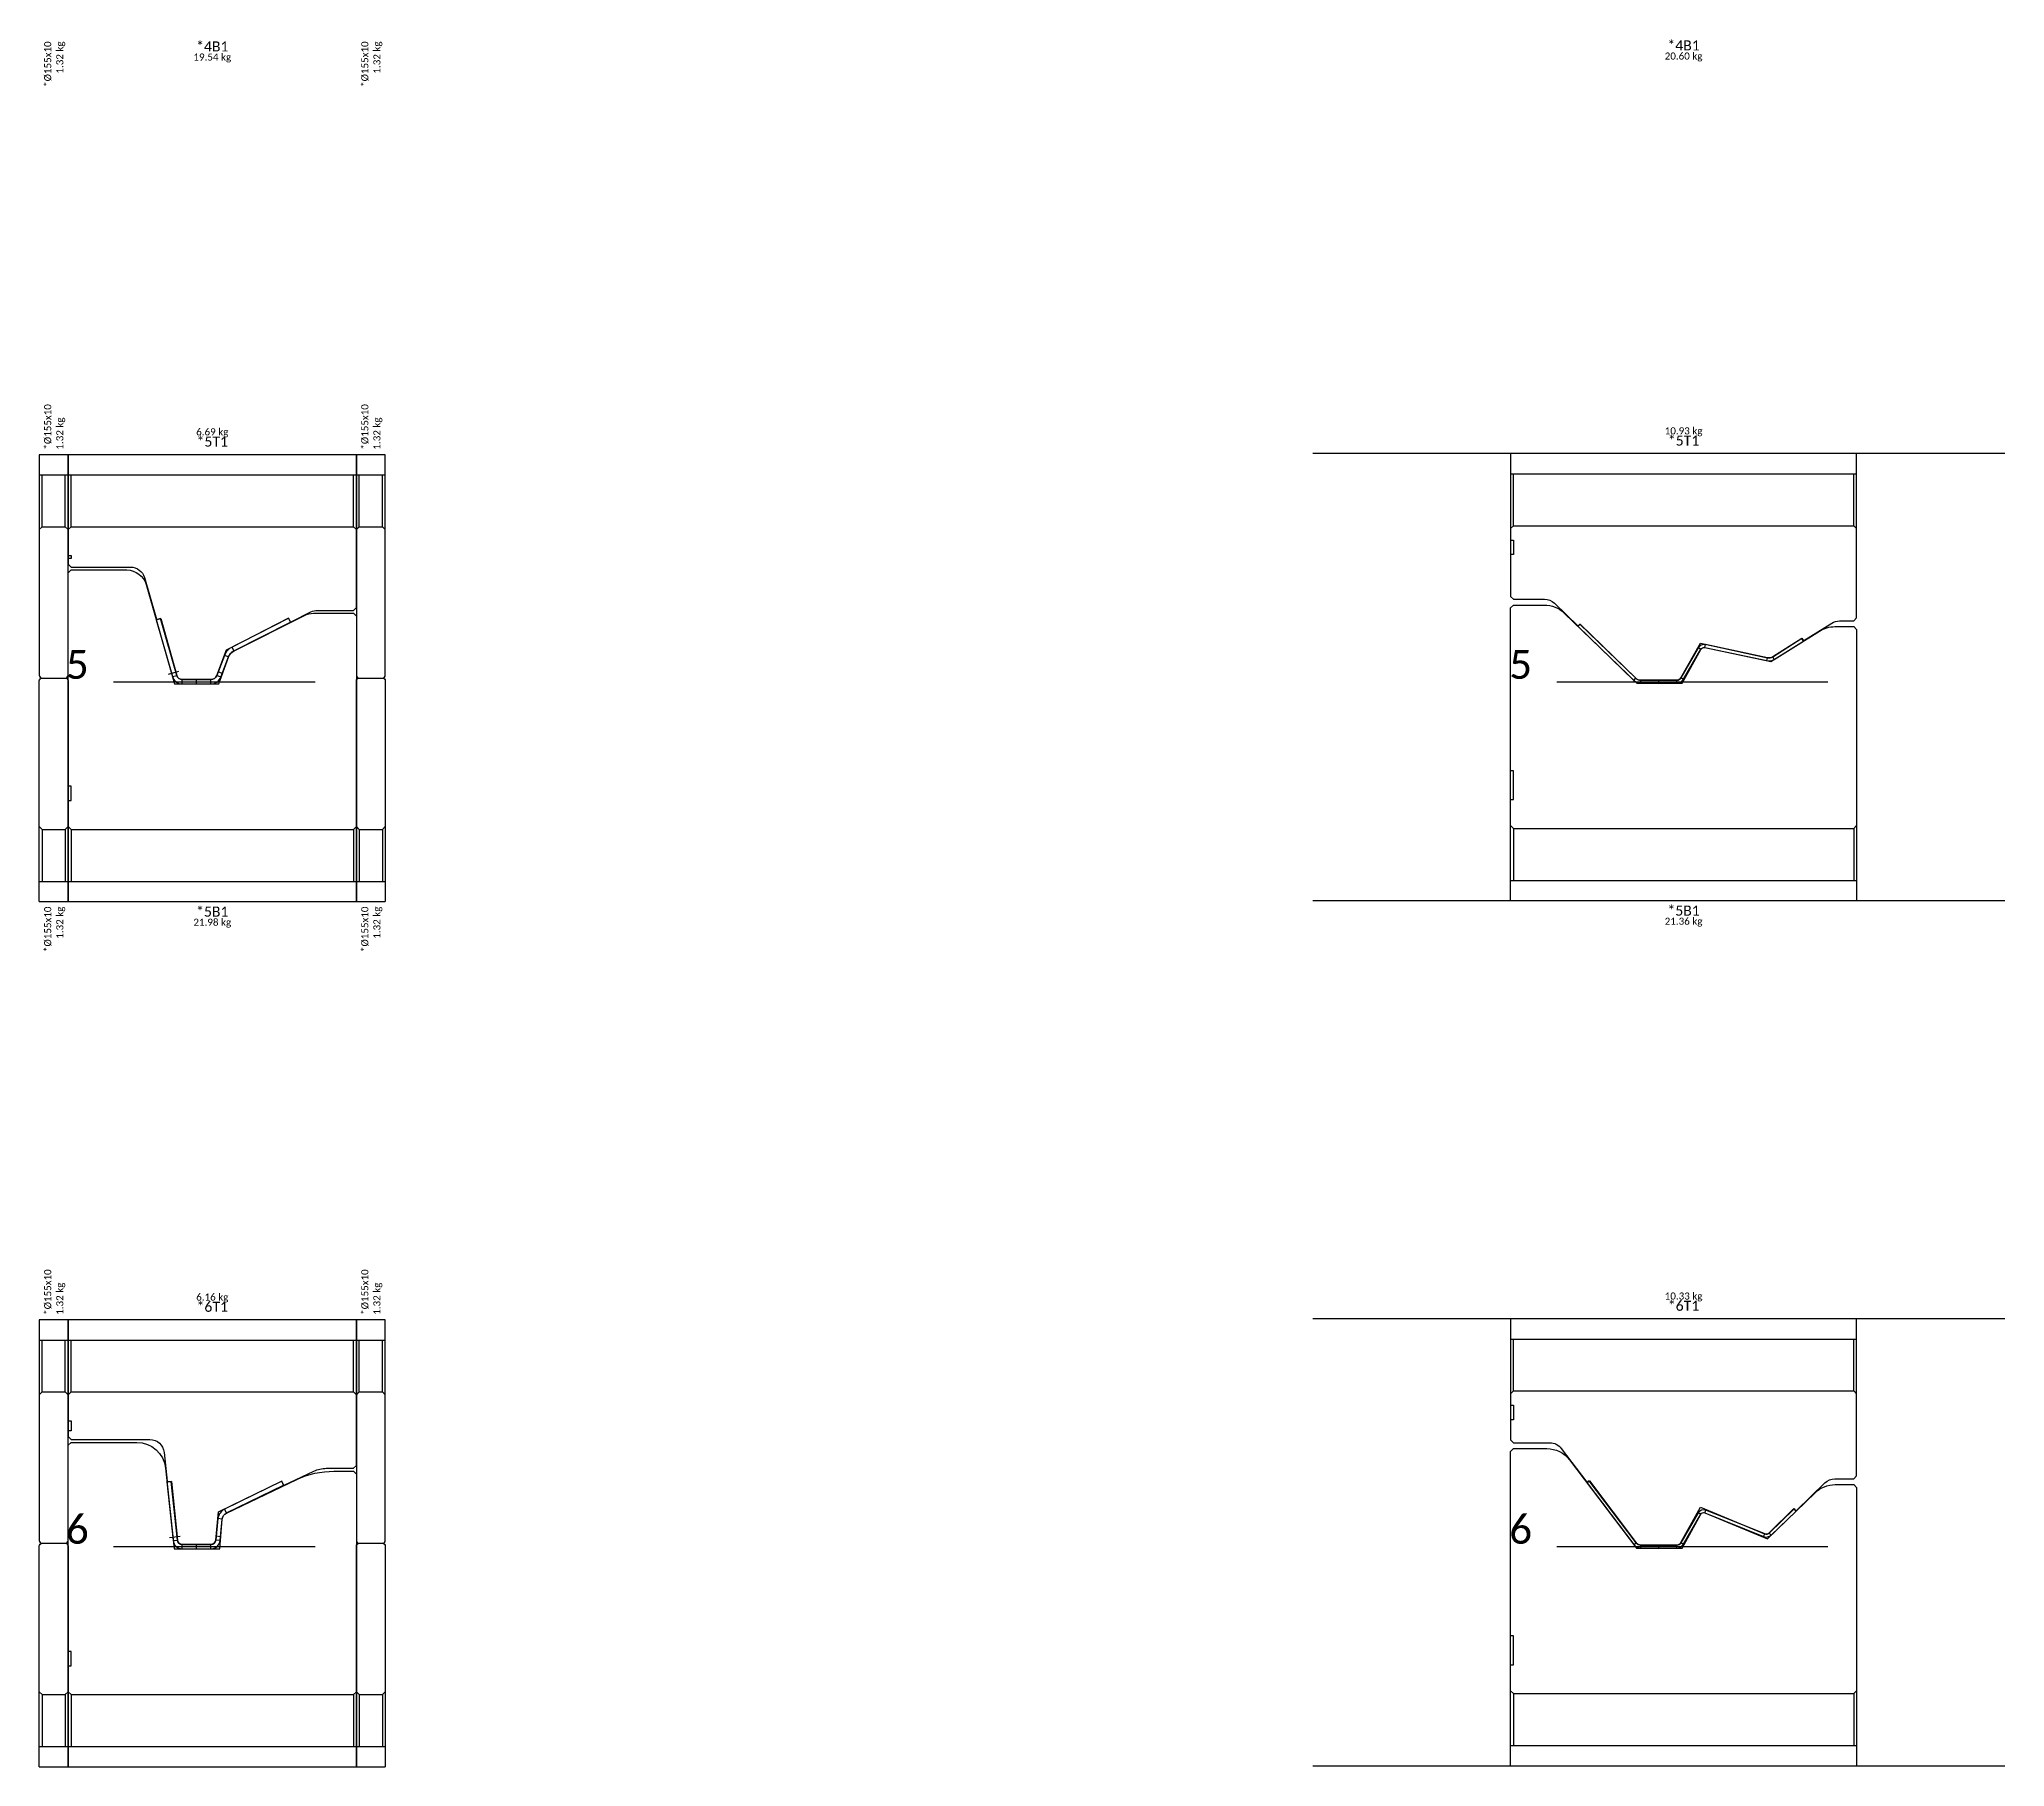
# Model space of a CAD drawing. Header units: millimetres. Extents: x -43 to 662, y -5184 to -4.
# Drawn here: x -20 to 662, y -1960 to -1361 of the extents above; entities that cross this region are included whole.
import ezdxf
from ezdxf.enums import TextEntityAlignment as Align

# ---------------------------------------------------------------- set-up
doc = ezdxf.new("R2010")
doc.units = ezdxf.units.MM
doc.layers.add('0-CAD-polyline', color=7, linetype='CONTINUOUS')
doc.styles.get("Standard").update_dxf_attribs({"font": 'calibri.ttf', "height": 3})

msp = doc.modelspace()

# ---------------------------------------------------------------- linework, layer by layer
at = {"layer": '0-CAD-polyline', "color": 1}
for p, q in [((100.32, -1505.09), (-19.68, -1505.09)), ((662.06, -1504.74), (422.06, -1504.74)), ((6.03, -1583.84), (76.03, -1583.84)), ((506.69, -1583.84), (600.69, -1583.84)), ((491.68, -1614.74), (490.68, -1614.74)), ((491.68, -1624.74), (491.68, -1614.74)), ((-8.68, -1620.09), (-9.68, -1620.09)), ((-8.68, -1625.09), (-8.68, -1620.09)), ((-9.68, -1625.09), (-8.68, -1625.09)), ((490.68, -1624.74), (491.68, -1624.74)), ((-19.68, -1634.09), (-18.68, -1635.09)), ((-18.68, -1635.09), (-18.68, -1653.09)), ((-18.68, -1635.09), (-10.68, -1635.09)), ((-18.68, -1635.09), (-18.68, -1653.09)), ((-9.68, -1634.09), (-10.68, -1635.09)), ((-10.68, -1635.09), (-10.68, -1653.09)), ((-10.68, -1635.09), (-10.68, -1653.09)), ((-9.68, -1634.09), (-8.68, -1635.09)), ((-8.68, -1635.09), (-8.68, -1653.09)), ((-8.68, -1635.09), (89.32, -1635.09)), ((-8.68, -1635.09), (-8.68, -1653.09)), ((90.32, -1634.09), (89.32, -1635.09)), ((89.32, -1635.09), (89.32, -1653.09)), ((89.32, -1635.09), (89.32, -1653.09)), ((90.32, -1634.09), (91.32, -1635.09)), ((91.32, -1635.09), (91.32, -1653.09)), ((91.32, -1635.09), (99.32, -1635.09)), ((91.32, -1635.09), (91.32, -1653.09)), ((100.32, -1634.09), (99.32, -1635.09)), ((99.32, -1635.09), (99.32, -1653.09)), ((99.32, -1635.09), (99.32, -1653.09)), ((490.68, -1633.74), (491.68, -1634.74)), ((491.68, -1634.74), (491.68, -1652.74)), ((491.68, -1634.74), (609.68, -1634.74)), ((491.68, -1634.74), (491.68, -1652.74)), ((610.68, -1633.74), (609.68, -1634.74)), ((609.68, -1634.74), (609.68, -1652.74)), ((609.68, -1634.74), (609.68, -1652.74)), ((-19.68, -1653.09), (-9.68, -1653.09)), ((-19.68, -1653.09), (-9.68, -1653.09)), ((-9.68, -1653.09), (90.32, -1653.09)), ((-9.68, -1653.09), (90.32, -1653.09)), ((90.32, -1653.09), (100.32, -1653.09)), ((90.32, -1653.09), (100.32, -1653.09)), ((490.68, -1652.74), (610.68, -1652.74)), ((490.68, -1652.74), (610.68, -1652.74)), ((-19.68, -1660.09), (100.32, -1660.09)), ((422.06, -1659.74), (662.06, -1659.74)), ((100.32, -1805.19), (-19.68, -1805.19)), ((662.06, -1804.84), (422.06, -1804.84)), ((6.03, -1883.84), (76.03, -1883.84)), ((506.69, -1883.84), (600.69, -1883.84)), ((491.68, -1914.84), (490.68, -1914.84)), ((491.68, -1924.84), (491.68, -1914.84)), ((-8.68, -1920.19), (-9.68, -1920.19)), ((-8.68, -1925.19), (-8.68, -1920.19)), ((-9.68, -1925.19), (-8.68, -1925.19)), ((490.68, -1924.84), (491.68, -1924.84)), ((-19.68, -1934.19), (-18.68, -1935.19)), ((-18.68, -1935.19), (-18.68, -1953.19)), ((-18.68, -1935.19), (-10.68, -1935.19)), ((-18.68, -1935.19), (-18.68, -1953.19)), ((-9.68, -1934.19), (-10.68, -1935.19)), ((-10.68, -1935.19), (-10.68, -1953.19)), ((-10.68, -1935.19), (-10.68, -1953.19)), ((-9.68, -1934.19), (-8.68, -1935.19)), ((-8.68, -1935.19), (-8.68, -1953.19)), ((-8.68, -1935.19), (89.32, -1935.19)), ((-8.68, -1935.19), (-8.68, -1953.19)), ((90.32, -1934.19), (89.32, -1935.19)), ((89.32, -1935.19), (89.32, -1953.19)), ((89.32, -1935.19), (89.32, -1953.19)), ((90.32, -1934.19), (91.32, -1935.19)), ((91.32, -1935.19), (91.32, -1953.19)), ((91.32, -1935.19), (99.32, -1935.19)), ((91.32, -1935.19), (91.32, -1953.19)), ((100.32, -1934.19), (99.32, -1935.19)), ((99.32, -1935.19), (99.32, -1953.19)), ((99.32, -1935.19), (99.32, -1953.19)), ((490.68, -1933.84), (491.68, -1934.84)), ((491.68, -1934.84), (491.68, -1952.84)), ((491.68, -1934.84), (609.68, -1934.84)), ((491.68, -1934.84), (491.68, -1952.84)), ((610.68, -1933.84), (609.68, -1934.84)), ((609.68, -1934.84), (609.68, -1952.84)), ((609.68, -1934.84), (609.68, -1952.84)), ((-19.68, -1953.19), (-9.68, -1953.19)), ((-19.68, -1953.19), (-9.68, -1953.19)), ((-9.68, -1953.19), (90.32, -1953.19)), ((-9.68, -1953.19), (90.32, -1953.19)), ((90.32, -1953.19), (100.32, -1953.19)), ((90.32, -1953.19), (100.32, -1953.19)), ((490.68, -1952.84), (610.68, -1952.84)), ((490.68, -1952.84), (610.68, -1952.84)), ((-19.68, -1960.19), (100.32, -1960.19)), ((422.06, -1959.84), (662.06, -1959.84))]:
    msp.add_line(p, q, dxfattribs=at)
at = {"layer": '0-CAD-polyline', "color": 5}
for p, q in [((-19.68, -1512.09), (-9.68, -1512.09)), ((-19.68, -1512.09), (-9.68, -1512.09)), ((-18.68, -1530.09), (-18.68, -1512.09)), ((-18.68, -1530.09), (-18.68, -1512.09)), ((-10.68, -1530.09), (-10.68, -1512.09)), ((-10.68, -1530.09), (-10.68, -1512.09)), ((-9.68, -1512.09), (90.32, -1512.09)), ((-9.68, -1512.09), (90.32, -1512.09)), ((-8.68, -1530.09), (-8.68, -1512.09)), ((-8.68, -1530.09), (-8.68, -1512.09)), ((89.32, -1530.09), (89.32, -1512.09)), ((89.32, -1530.09), (89.32, -1512.09)), ((90.32, -1512.09), (100.32, -1512.09)), ((90.32, -1512.09), (100.32, -1512.09)), ((91.32, -1530.09), (91.32, -1512.09)), ((91.32, -1530.09), (91.32, -1512.09)), ((99.32, -1530.09), (99.32, -1512.09)), ((99.32, -1530.09), (99.32, -1512.09)), ((490.68, -1511.74), (610.68, -1511.74)), ((490.68, -1511.74), (610.68, -1511.74)), ((491.68, -1529.74), (491.68, -1511.74)), ((491.68, -1529.74), (491.68, -1511.74)), ((609.68, -1529.74), (609.68, -1511.74)), ((609.68, -1529.74), (609.68, -1511.74)), ((-19.68, -1531.09), (-18.68, -1530.09)), ((-18.68, -1530.09), (-10.68, -1530.09)), ((-9.68, -1531.09), (-10.68, -1530.09)), ((-9.68, -1531.09), (-8.68, -1530.09)), ((-8.68, -1530.09), (89.32, -1530.09)), ((90.32, -1531.09), (89.32, -1530.09)), ((90.32, -1531.09), (91.32, -1530.09)), ((91.32, -1530.09), (99.32, -1530.09)), ((100.32, -1531.09), (99.32, -1530.09)), ((490.68, -1530.74), (491.68, -1529.74)), ((491.68, -1529.74), (609.68, -1529.74)), ((610.68, -1530.74), (609.68, -1529.74)), ((-9.68, -1540.09), (-8.68, -1540.09)), ((-8.68, -1540.09), (-8.68, -1541.09)), ((490.68, -1534.74), (491.68, -1534.74)), ((491.68, -1539.74), (490.68, -1539.74)), ((491.68, -1534.74), (491.68, -1539.74)), ((-8.68, -1541.09), (-9.68, -1541.09)), ((45.96, -1575.24), (44.56, -1574.71)), ((47.84, -1573.15), (47.16, -1571.82)), ((556.63, -1572.61), (555.76, -1572.11)), ((558.07, -1571.97), (558.27, -1570.99)), ((579.59, -1576.54), (579.79, -1575.56)), ((582.11, -1576.1), (581.58, -1575.25)), ((26.54, -1582.08), (27.98, -1581.67)), ((29.87, -1584.59), (29.87, -1583.09)), ((34.87, -1584.59), (34.87, -1583.09)), ((39.87, -1584.59), (39.87, -1583.09)), ((43.27, -1582.25), (41.87, -1581.71)), ((533.44, -1583.38), (534.13, -1582.66)), ((535.81, -1584.34), (535.81, -1583.34)), ((542.06, -1584.34), (542.06, -1583.34)), ((548.31, -1584.34), (548.31, -1583.34)), ((550.63, -1583), (549.76, -1582.5)), ((-19.68, -1812.19), (-9.68, -1812.19)), ((-19.68, -1812.19), (-9.68, -1812.19)), ((-18.68, -1830.19), (-18.68, -1812.19)), ((-18.68, -1830.19), (-18.68, -1812.19)), ((-10.68, -1830.19), (-10.68, -1812.19)), ((-10.68, -1830.19), (-10.68, -1812.19)), ((-9.68, -1812.19), (90.32, -1812.19)), ((-9.68, -1812.19), (90.32, -1812.19)), ((-8.68, -1830.19), (-8.68, -1812.19)), ((-8.68, -1830.19), (-8.68, -1812.19)), ((89.32, -1830.19), (89.32, -1812.19)), ((89.32, -1830.19), (89.32, -1812.19)), ((90.32, -1812.19), (100.32, -1812.19)), ((90.32, -1812.19), (100.32, -1812.19)), ((91.32, -1830.19), (91.32, -1812.19)), ((91.32, -1830.19), (91.32, -1812.19)), ((99.32, -1830.19), (99.32, -1812.19)), ((99.32, -1830.19), (99.32, -1812.19)), ((490.68, -1811.84), (610.68, -1811.84)), ((490.68, -1811.84), (610.68, -1811.84)), ((491.68, -1829.84), (491.68, -1811.84)), ((491.68, -1829.84), (491.68, -1811.84)), ((609.68, -1829.84), (609.68, -1811.84)), ((609.68, -1829.84), (609.68, -1811.84)), ((-19.68, -1831.19), (-18.68, -1830.19)), ((-18.68, -1830.19), (-10.68, -1830.19)), ((-9.68, -1831.19), (-10.68, -1830.19)), ((-9.68, -1831.19), (-8.68, -1830.19)), ((-8.68, -1830.19), (89.32, -1830.19)), ((90.32, -1831.19), (89.32, -1830.19)), ((90.32, -1831.19), (91.32, -1830.19)), ((91.32, -1830.19), (99.32, -1830.19)), ((100.32, -1831.19), (99.32, -1830.19)), ((490.68, -1830.84), (491.68, -1829.84)), ((491.68, -1829.84), (609.68, -1829.84)), ((610.68, -1830.84), (609.68, -1829.84)), ((-9.68, -1840.19), (-8.68, -1840.19)), ((-8.68, -1840.19), (-8.68, -1843.69)), ((490.68, -1834.84), (491.68, -1834.84)), ((491.68, -1839.84), (490.68, -1839.84)), ((491.68, -1834.84), (491.68, -1839.84)), ((-8.68, -1843.69), (-9.68, -1843.69)), ((43.79, -1874.3), (42.29, -1874.15)), ((45.27, -1872.18), (44.61, -1870.84)), ((556.63, -1872.61), (555.76, -1872.11)), ((558.03, -1872.12), (558.41, -1871.19)), ((26.73, -1881.76), (28.22, -1881.61)), ((43, -1881.76), (41.51, -1881.61)), ((578.43, -1880.36), (578.81, -1879.44)), ((581.1, -1879.84), (580.4, -1879.13)), ((29.87, -1884.59), (29.87, -1883.09)), ((34.87, -1884.59), (34.87, -1883.09)), ((39.87, -1884.59), (39.87, -1883.09)), ((533.46, -1883.17), (534.26, -1882.56)), ((535.81, -1884.34), (535.81, -1883.34)), ((542.06, -1884.34), (542.06, -1883.34)), ((548.31, -1884.34), (548.31, -1883.34)), ((550.63, -1883), (549.76, -1882.5))]:
    msp.add_line(p, q, dxfattribs=at)
at = {"layer": '0-CAD-polyline', "color": 4}
for p, q in [((20.89, -1562.37), (22.33, -1561.96)), ((20.89, -1562.37), (22.33, -1561.96)), ((25.12, -1581.19), (28.72, -1580.16)), ((25.12, -1581.19), (28.72, -1580.16)), ((43.75, -1581), (42.35, -1580.47)), ((43.75, -1581), (42.35, -1580.47)), ((24.59, -1861.38), (26.08, -1861.22)), ((24.59, -1861.38), (26.08, -1861.22)), ((25.48, -1880.64), (29.21, -1880.25)), ((25.48, -1880.64), (29.21, -1880.25)), ((43.14, -1880.44), (41.65, -1880.28)), ((43.14, -1880.44), (41.65, -1880.28))]:
    msp.add_line(p, q, dxfattribs=at)
at = {"layer": '0-CAD-polyline', "color": 5}
for points in [[(-19.68, -1505.09), (-19.68, -1581.59, 0.414214), (-18.68, -1582.59), (-10.68, -1582.59, 0.414214), (-9.68, -1581.59), (-9.68, -1505.09)], [(-9.68, -1505.09), (-9.68, -1543.09), (-8.68, -1544.09), (11.98, -1544.09, -0.334595), (16.79, -1547.71), (20.93, -1562.15, 0.414218), (21.18, -1562.29), (22.42, -1561.94), (27.98, -1581.66, 0.335809), (29.87, -1583.09), (39.87, -1583.09, 0.310508), (41.87, -1581.71), (45.3, -1572.76), (66.76, -1561.83), (67.38, -1563.03, 0.414213), (67.64, -1563.12), (74.5, -1559.63, -0.118358), (76.77, -1559.09), (89.32, -1559.09), (90.32, -1558.09), (90.32, -1505.09)], [(90.32, -1505.09), (90.32, -1581.59, 0.414214), (91.32, -1582.59), (99.32, -1582.59, 0.414214), (100.32, -1581.59), (100.32, -1505.09)], [(490.68, -1504.74), (490.68, -1554.24), (491.68, -1555.24), (502.42, -1555.24, -0.19438), (505.9, -1556.64), (513.94, -1564.41, 0.414214), (514.23, -1564.41), (514.78, -1563.83), (534.13, -1582.65, 0.195286), (535.81, -1583.34), (548.31, -1583.34, 0.270289), (549.77, -1582.48), (556.6, -1570.42), (579.77, -1575.56, 0.19982), (581.6, -1575.23), (591.67, -1568.76), (592.12, -1569.48, 0.414214), (592.4, -1569.55), (602.08, -1563.5, -0.140541), (604.73, -1562.74), (609.68, -1562.74), (610.68, -1561.74), (610.68, -1504.74)], [(22.33, -1561.96), (20.89, -1562.37), (26.54, -1582.08, 0.334595), (29.87, -1584.59), (34.87, -1584.59), (39.87, -1584.59, 0.310508), (43.27, -1582.25), (45.96, -1575.24, -0.185339), (47.84, -1573.15), (67.44, -1563.17), (66.76, -1561.83), (47.16, -1571.82, 0.185339), (44.56, -1574.71), (41.87, -1581.71, -0.310508), (39.87, -1583.09), (34.87, -1583.09), (29.87, -1583.09, -0.334595), (27.98, -1581.67), (22.33, -1561.96)], [(514.71, -1563.9), (514.02, -1564.62), (533.44, -1583.38, 0.19438), (535.81, -1584.34), (542.06, -1584.34), (548.31, -1584.34, 0.267949), (550.63, -1583), (556.63, -1572.61, -0.32492), (558.07, -1571.97), (579.59, -1576.54, 0.19438), (582.11, -1576.1), (592.28, -1569.74), (591.75, -1568.89), (581.58, -1575.25, -0.19438), (579.79, -1575.56), (558.27, -1570.99, 0.32492), (555.76, -1572.11), (549.76, -1582.5, -0.267949), (548.31, -1583.34), (542.06, -1583.34), (535.81, -1583.34, -0.19438), (534.13, -1582.66), (514.71, -1563.9)], [(-19.68, -1805.19), (-19.68, -1881.69, 0.414214), (-18.68, -1882.69), (-10.68, -1882.69, 0.414214), (-9.68, -1881.69), (-9.68, -1805.19)], [(-9.68, -1805.19), (-9.68, -1845.69), (-8.68, -1846.69), (18.65, -1846.69, -0.383864), (23.62, -1851.16), (24.68, -1861.17, 0.414218), (24.9, -1861.34), (26.18, -1861.21), (28.23, -1881.61, 0.385116), (29.87, -1883.09), (39.87, -1883.09, 0.383864), (41.5, -1881.62), (42.53, -1871.84), (64.38, -1861.18), (65.01, -1862.47, 0.41166), (65.28, -1862.56), (75.56, -1857.66, -0.111726), (79.87, -1856.69), (89.32, -1856.69), (90.32, -1855.69), (90.32, -1805.19)], [(90.32, -1805.19), (90.32, -1881.69, 0.414214), (91.32, -1882.69), (99.32, -1882.69, 0.414214), (100.32, -1881.69), (100.32, -1805.19)], [(490.68, -1804.84), (490.68, -1846.84), (491.68, -1847.84), (504.28, -1847.84, -0.234548), (508.27, -1849.81), (517.09, -1861.44, 0.414214), (517.37, -1861.48), (518.03, -1860.99), (534.25, -1882.56, 0.235699), (535.81, -1883.34), (548.31, -1883.34, 0.272631), (549.78, -1882.47), (556.57, -1870.22), (578.79, -1879.43, 0.303347), (580.42, -1879.11), (588.89, -1870.64), (589.52, -1871.29, 0.414213), (589.8, -1871.3), (599.7, -1861.74, -0.19438), (603.18, -1860.34), (609.68, -1860.34), (610.68, -1859.34), (610.68, -1804.84)], [(517.93, -1861.06), (517.14, -1861.66), (533.46, -1883.17, 0.234548), (535.81, -1884.34), (542.06, -1884.34), (548.31, -1884.34, 0.267949), (550.63, -1883), (556.63, -1872.61, -0.373885), (558.03, -1872.12), (578.43, -1880.36, 0.296213), (581.1, -1879.84), (589.73, -1871.51), (589.03, -1870.79), (580.4, -1879.13, -0.296213), (578.81, -1879.44), (558.41, -1871.19, 0.373885), (555.76, -1872.11), (549.76, -1882.5, -0.267949), (548.31, -1883.34), (542.06, -1883.34), (535.81, -1883.34, -0.234548), (534.26, -1882.56), (517.93, -1861.06)], [(26.08, -1861.22), (24.59, -1861.38), (26.73, -1881.76, 0.383864), (29.87, -1884.59), (34.87, -1884.59), (39.87, -1884.59, 0.383864), (43, -1881.76), (43.79, -1874.3, -0.258618), (45.27, -1872.18), (65.04, -1862.54), (64.39, -1861.19), (44.61, -1870.84, 0.258618), (42.29, -1874.15), (41.51, -1881.61, -0.383864), (39.87, -1883.09), (34.87, -1883.09), (29.87, -1883.09, -0.383864), (28.22, -1881.61), (26.08, -1861.22)]]:
    msp.add_lwpolyline(points, format="xyb", dxfattribs=at)
for points in [[(-19.68, -1531.09), (-18.68, -1530.09), (-10.68, -1530.09), (-9.68, -1531.09)], [(-9.68, -1531.09), (-8.68, -1530.09), (89.32, -1530.09), (90.32, -1531.09)], [(90.32, -1531.09), (91.32, -1530.09), (99.32, -1530.09), (100.32, -1531.09)], [(490.68, -1530.74), (491.68, -1529.74), (609.68, -1529.74), (610.68, -1530.74)], [(-19.68, -1831.19), (-18.68, -1830.19), (-10.68, -1830.19), (-9.68, -1831.19)], [(-9.68, -1831.19), (-8.68, -1830.19), (89.32, -1830.19), (90.32, -1831.19)], [(90.32, -1831.19), (91.32, -1830.19), (99.32, -1830.19), (100.32, -1831.19)], [(490.68, -1830.84), (491.68, -1829.84), (609.68, -1829.84), (610.68, -1830.84)]]:
    msp.add_lwpolyline(points, dxfattribs=at)
at = {"layer": '0-CAD-polyline', "color": 1}
for points in [[(-9.68, -1660.09), (-9.68, -1546.09), (-8.68, -1545.09), (10.66, -1545.09, -0.334595), (17.39, -1550.16), (27.26, -1584.59), (42.56, -1584.59), (45.93, -1575.31, -0.190986), (47.86, -1573.15), (72.28, -1560.84, -0.117252), (75.43, -1560.09), (89.32, -1560.09), (90.32, -1561.09), (90.32, -1660.09)], [(490.68, -1659.74), (490.68, -1558.24), (491.68, -1557.24), (502.33, -1557.24, -0.19438), (509.28, -1560.04), (534.43, -1584.34), (550.13, -1584.34), (556.62, -1572.63, -0.329751), (558.07, -1571.97), (580.94, -1576.83), (597.85, -1566.26, -0.140541), (603.15, -1564.74), (609.68, -1564.74), (610.68, -1565.74), (610.68, -1659.74)], [(-19.68, -1660.09), (-19.68, -1583.59, -0.414214), (-18.68, -1582.59), (-10.68, -1582.59, -0.414214), (-9.68, -1583.59), (-9.68, -1660.09)], [(90.32, -1660.09), (90.32, -1583.59, -0.414214), (91.32, -1582.59), (99.32, -1582.59, -0.414214), (100.32, -1583.59), (100.32, -1660.09)], [(-9.68, -1960.19), (-9.68, -1848.69), (-8.68, -1847.69), (14.15, -1847.69, -0.383864), (24.1, -1856.64), (27.04, -1884.59), (42.88, -1884.59), (43.77, -1874.36, -0.265612), (45.25, -1872.23), (69.61, -1860.61, -0.111726), (82.53, -1857.69), (89.32, -1857.69), (90.32, -1858.69), (90.32, -1960.19)], [(490.68, -1959.84), (490.68, -1850.84), (491.68, -1849.84), (503.19, -1849.84, -0.234548), (511.16, -1853.79), (534.35, -1884.34), (550.13, -1884.34), (556.62, -1872.62, -0.381363), (558.04, -1872.13), (579.77, -1881.13), (596.32, -1865.14, -0.19438), (603.27, -1862.34), (609.68, -1862.34), (610.68, -1863.34), (610.68, -1959.84)], [(-19.68, -1960.19), (-19.68, -1883.69, -0.414214), (-18.68, -1882.69), (-10.68, -1882.69, -0.414214), (-9.68, -1883.69), (-9.68, -1960.19)], [(90.32, -1960.19), (90.32, -1883.69, -0.414214), (91.32, -1882.69), (99.32, -1882.69, -0.414214), (100.32, -1883.69), (100.32, -1960.19)]]:
    msp.add_lwpolyline(points, format="xyb", dxfattribs=at)
for points in [[(-19.68, -1634.09), (-18.68, -1635.09), (-10.68, -1635.09), (-9.68, -1634.09)], [(-9.68, -1634.09), (-8.68, -1635.09), (89.32, -1635.09), (90.32, -1634.09)], [(90.32, -1634.09), (91.32, -1635.09), (99.32, -1635.09), (100.32, -1634.09)], [(490.68, -1633.74), (491.68, -1634.74), (609.68, -1634.74), (610.68, -1633.74)], [(-19.68, -1934.19), (-18.68, -1935.19), (-10.68, -1935.19), (-9.68, -1934.19)], [(-9.68, -1934.19), (-8.68, -1935.19), (89.32, -1935.19), (90.32, -1934.19)], [(90.32, -1934.19), (91.32, -1935.19), (99.32, -1935.19), (100.32, -1934.19)], [(490.68, -1933.84), (491.68, -1934.84), (609.68, -1934.84), (610.68, -1933.84)]]:
    msp.add_lwpolyline(points, dxfattribs=at)

# ---------------------------------------------------------------- texts
for s, p in [('*Ø155x10', (-16.78, -1361.74)), ('1.32 kg', (-12.58, -1361.74)), ('*Ø155x10', (93.22, -1361.74)), ('1.32 kg', (97.42, -1361.74)), ('*Ø155x10', (-16.78, -1661.84)), ('1.32 kg', (-12.58, -1661.84)), ('*Ø155x10', (93.22, -1661.84)), ('1.32 kg', (97.42, -1661.84))]:
    msp.add_text(s, height=2.45, rotation=90, dxfattribs=at).set_placement(p, align=Align.MIDDLE_RIGHT)
for s, height, p in [('*4B1', 3.5, (40.32, -1361.74)), ('*4B1', 3.5, (550.68, -1361.39)), ('19.54 kg', 2.45, (40.32, -1365.94)), ('20.60 kg', 2.45, (550.68, -1365.59)), ('*5B1', 3.5, (40.32, -1661.84)), ('*5B1', 3.5, (550.68, -1661.49)), ('21.98 kg', 2.45, (40.32, -1666.04)), ('21.36 kg', 2.45, (550.68, -1665.69))]:
    msp.add_text(s, height=height, dxfattribs=at).set_placement(p, align=Align.TOP_CENTER)
at = {"layer": '0-CAD-polyline', "color": 5}
for s, p in [('*Ø155x10', (-16.78, -1503.34)), ('1.32 kg', (-12.58, -1503.34)), ('*Ø155x10', (93.22, -1503.34)), ('1.32 kg', (97.42, -1503.34)), ('*Ø155x10', (-16.78, -1803.44)), ('1.32 kg', (-12.58, -1803.44)), ('*Ø155x10', (93.22, -1803.44)), ('1.32 kg', (97.42, -1803.44))]:
    msp.add_text(s, height=2.45, rotation=90, dxfattribs=at).set_placement(p, align=Align.MIDDLE_LEFT)
for s, height, p in [('6.69 kg', 2.45, (40.32, -1499.14)), ('*5T1', 3.5, (40.32, -1503.34)), ('10.93 kg', 2.45, (550.68, -1498.79)), ('*5T1', 3.5, (550.68, -1502.99)), ('6.16 kg', 2.45, (40.32, -1799.24)), ('*6T1', 3.5, (40.32, -1803.44)), ('10.33 kg', 2.45, (550.68, -1798.89)), ('*6T1', 3.5, (550.68, -1803.09))]:
    msp.add_text(s, height=height, dxfattribs=at).set_placement(p, align=Align.BOTTOM_CENTER)
at = {"layer": '0-CAD-polyline'}
for s, p in [(' 5', (-13.97, -1582.84)), (' 5', (486.69, -1582.84)), (' 6', (-13.97, -1882.84)), (' 6', (486.69, -1882.84))]:
    msp.add_text(s, height=10, dxfattribs=at).set_placement(p)

doc.saveas('drawing.dxf')
